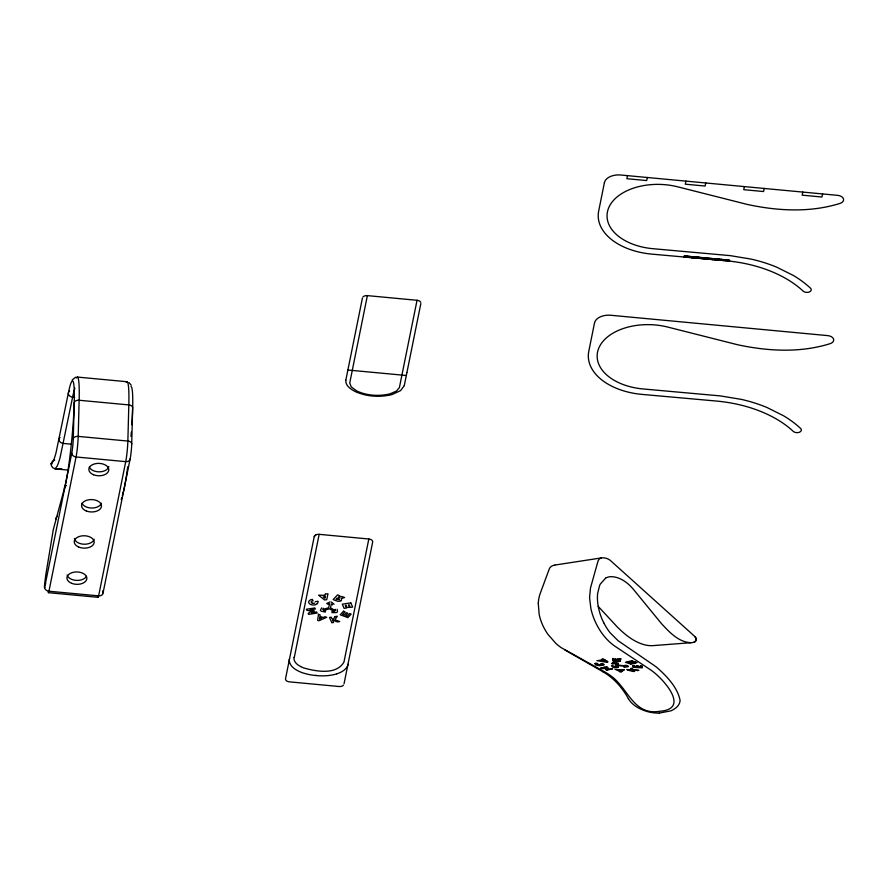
<?xml version="1.0" encoding="UTF-8"?>
<svg xmlns="http://www.w3.org/2000/svg" width="888" height="888" viewBox="0 0 888 888"><rect width="100%" height="100%" fill="white"/><g stroke="black" fill="none" stroke-linecap="round" stroke-linejoin="round"><path stroke-width="1.33" d="M696.203 639.66L696.025 638.372M44.6 587.601L71.773 453.113A10.301 0.877 -84.6 0 0 73.271 438.705L74.215 402.553A4.418 2.742 1.5 0 1 79.143 400.255L128.816 404.917A4.418 2.742 1.5 0 1 132.645 408.036L131.702 444.178A10.301 0.877 -84.6 0 1 130.203 458.585L103.086 592.829A4.418 3.441 11.4 0 1 98.624 595.87A6.904 0.588 -84.6 0 1 97.913 596.392M538.272 603.252L539.138 614.163A117.038 72.694 1.5 0 0 547.907 634.321L555.71 643.234A62.06 38.55 1.5 0 0 561.238 647.685L605.25 672.183A62.937 39.094 1.5 0 1 610.422 675.535C627.827 687.312 633.211 715.839 659.629 711.277C690.22 709.19 664.224 679.997 652.547 671.284A61.361 38.117 1.5 0 0 650.149 669.596L615.273 646.464C606.293 640.381 599.655 631.324 595.193 621.533A153.746 95.504 1.5 0 1 590.864 608.48L589.565 597.613L590.487 588L598.057 560.927L599.4 558.818L601.365 557.919A6.693 4.163 1.5 0 1 602.197 557.819A8.092 5.028 1.5 0 1 607.991 559.007L608.868 559.429A15.163 9.424 1.5 0 1 610.922 560.961L694.904 636.574A2.498 1.554 1.5 0 1 695.315 637.562M102.964 590.553L102.842 593.062M44.578 584.648L44.411 587.579M345.821 380.231C345.221 385.203 350.005 388.644 353.824 390.798A31.491 19.558 1.5 0 0 357.442 392.529M640.559 667.221L640.337 665.834L642.102 665.933L642.39 667.832L633.344 667.321L632.966 665.401L634.731 665.5L634.998 666.91L636.929 667.021L636.707 665.778L638.472 665.878L638.683 667.121L640.559 667.221L640.625 665.845M633.066 669.608L631.701 669.53L631.557 670.34L637.34 670.229M636.929 667.021L637.029 665.789M635.331 662.981L637.051 662.57L631.579 660.805L625.452 662.326L630.857 664.046L632.545 663.636L629.215 662.57L629.392 661.627L635.331 662.981L635.497 662.071M633.344 667.321L633.299 665.423M631.279 668.453L631.512 669.896L626.773 669.508C627.627 670.507 636.885 672.26 631.557 670.34M603.951 664.912L599.855 665.678M631.945 661.893L632.123 660.983M627.217 661.893L632.645 663.38L632.811 662.481M630.857 664.046L631.024 663.147M629.714 662.448L629.892 661.505M615.906 662.748L618.892 665.201L625.607 665.945L625.763 665.156L628.493 666.344M625.463 665.933L618.847 665.711L615.639 667.055L615.817 666.178L618.581 665.012M621.067 671.905L624.386 669.707L621.678 670.118L614.929 669.186L620.978 671.905L623.398 669.652M618.925 669.974L620.157 671.162L621.156 670.096M285.625 678.232L289.555 658.774M289.588 658.596L314.23 536.63L315.895 534.831M345.843 380.131L348.451 367.199M348.507 366.955L362.415 298.091M294.294 657.42L319.158 534.332L368.82 538.994A4.418 2.742 1.5 0 1 372.66 542.113L348.018 664.08M367.377 295.626L349.739 382.961L351.193 386.835L356.31 390.676A27.384 17.005 1.5 0 0 359.44 392.108A32.934 20.457 1.5 0 0 386.402 394.572A27.384 17.005 1.5 0 0 390.01 393.839L396.459 391.075L399.389 387.623L417.038 300.288L367.377 295.626A4.418 2.742 1.5 0 0 362.959 296.958M315.995 675.224L315.939 675.546A39.083 24.276 1.5 0 0 329.515 675.435L329.781 675.368A31.913 19.825 1.5 0 0 332.656 674.902A27.894 17.327 1.5 0 0 336.774 673.848M368.82 538.994L343.956 662.082C336.297 675.302 316.15 671.439 303.718 667.943A24.209 15.041 1.5 0 1 300.588 666.544M344.056 683.705L347.985 664.257M404.273 385.614L406.882 372.683M406.937 372.438L420.845 303.574M627.505 175.635L626.884 178.71L646.686 180.564L647.308 177.489M685.936 181.119L685.314 184.193L705.116 186.047L705.738 182.972M683.949 256.998L684.16 255.933L694.016 256.854M684.37 257.032L684.593 255.977M685.014 257.098L685.225 256.033M685.392 257.132L685.603 256.066M686.302 257.209L686.513 256.155M686.624 257.243L686.846 256.188M686.924 257.265L687.145 256.21M687.501 257.32L687.712 256.266M687.678 257.331L687.889 256.277L687.712 257.331M687.978 257.353L688.189 256.31M688.877 257.442L689.088 256.399M689.365 257.487L689.743 256.454M689.676 257.509L689.887 256.466M690.043 257.542L690.254 256.499M691.452 257.675L691.663 256.632M691.586 257.687L691.852 256.654M692.118 257.731L692.329 256.699M692.285 257.742L692.496 256.71M692.673 256.732L692.474 257.764L692.751 256.732M693.539 257.853L693.75 256.832M694.028 257.897L694.238 256.876M694.383 257.931L694.605 256.91M695.004 257.986L695.26 256.976L729.614 260.195L729.437 261.105M695.16 257.997L695.371 256.987M696.347 258.108L696.592 257.098M696.458 258.119L696.669 257.109M696.614 258.131L696.825 257.12M697.158 258.186L697.435 257.176M697.413 258.208L697.624 257.198M697.546 258.219L697.746 257.209M697.979 258.253L698.19 257.243M698.401 258.297L698.634 257.287M698.701 258.319L698.9 257.309M699.455 258.386L699.666 257.387M699.633 258.397L699.866 257.409M699.899 258.43L700.11 257.431M700.954 258.519L701.154 257.531M701.409 258.563L701.62 257.564M702.13 258.63L702.33 257.631M702.353 258.641L702.552 257.653M619.669 671.828L619.835 671.028L616.76 669.286M703.063 258.708L703.263 257.72M703.729 258.763L704.006 257.798M704.084 258.797L704.284 257.82M704.739 258.863L704.939 257.886M706.004 258.974L706.204 257.997L706.049 258.974M706.504 259.019L706.748 258.053M707.237 259.085L707.481 258.119M707.592 259.118L707.836 258.153M708.446 259.185L708.635 258.23M709.39 259.274L709.579 258.319M709.656 259.296L709.9 258.341M710.034 259.329L710.256 258.375M711.41 258.486L711.177 259.429L711.466 258.497M711.477 259.463L711.776 258.519M711.632 259.474L711.976 258.541M711.799 259.496L712.154 258.563M711.987 259.507L712.32 258.575L712.154 259.518M712.343 259.54L712.698 258.608L712.542 259.562M712.809 259.585L712.997 258.641M712.92 259.596L713.108 258.652M713.453 258.674L713.264 259.618L713.619 258.697M714.185 259.707L714.374 258.763M714.718 258.797L714.529 259.74L714.785 258.808M715.251 259.796L715.439 258.863M715.517 259.829L715.706 258.896M715.906 259.862L716.094 258.93M716.239 259.884L716.427 258.963M717.992 260.04L718.17 259.118M718.137 260.062L718.425 259.152M718.703 260.106L718.892 259.185M718.892 260.129L719.069 259.207M719.102 260.14L719.291 259.229M719.591 260.184L719.78 259.274M720.656 260.284L720.845 259.374M720.812 260.295L721 259.385M720.989 260.317L721.167 259.407M721.345 260.339L721.522 259.44M721.544 260.362L721.722 259.451M722.388 260.439L722.577 259.54M722.821 260.473L723.043 259.585M723.52 260.539L723.698 259.64M723.676 260.55L723.853 259.651M724.197 260.606L724.386 259.707M725.019 260.672L725.196 259.784M725.563 260.717L725.74 259.829M726.351 260.795L726.528 259.907M727.261 260.883L727.45 259.995M727.672 260.917L727.849 260.029M728.204 260.972L728.382 260.084M728.759 261.028L728.937 260.129M744.366 186.602L743.744 189.677L763.547 191.531L764.168 188.456M802.785 192.086L802.164 195.16L821.977 197.014L822.599 193.939M44.655 587.368L44.666 587.345A4.418 3.441 11.4 0 0 48.951 591.219L98.624 595.87L125.73 461.638A14.73 1.243 -84.6 0 0 127.861 441.059L128.816 404.917A60.861 5.15 -84.6 0 0 126.196 382.217M619.358 658.852L619.169 659.773L621.178 658.952L616.272 659.44L612.542 658.474L613.319 661.149L619.114 661.405A5.106 3.175 1.5 0 0 619.735 661.349M618.314 667.11L613.997 667.576M613.386 666.067L613.997 666.677L617.238 665.323L617.426 664.424L614.341 662.492M618.803 659.595L617.915 660.783A4.817 2.997 1.5 0 1 617.26 660.772L615.44 660.672L615.451 659.029M613.442 663.924L614.307 662.481L618.481 663.181M613.319 661.149L613.053 658.496M611.632 665.889L612.842 667.31M607.059 670.14L607.858 669.164L612.698 668.775L607.059 670.14L605.838 669.763L606.426 668.054M606.548 662.226L607.991 661.86L603.296 658.952L601.442 659.451L602.419 660.028L596.903 660.65L606.548 662.226L606.97 661.227M602.63 659.129L602.441 660.95L605.205 661.416L605.427 660.45L604.051 659.606L602.663 659.973M608.114 668.142L607.847 669.197L608.213 668.176L604.029 668.042L604.217 667.243M604.029 668.042L607.492 667.188L606.127 666.766L600.51 668.153L601.742 668.531L601.909 667.809M602.441 660.95L603.818 660.583L604.051 659.606M601.42 664.568L601.631 663.658M404.251 385.714L400.577 390.62L392.363 394.416A31.491 19.558 1.5 0 1 388.189 395.404M597.247 664.113L597.391 663.491M65.235 486.335L64.535 487.69A4.418 4.007 12.4 0 0 64.413 488.433L53.302 529.57L45.743 575.18A78.899 6.682 -84.6 0 0 44.6 584.515M121.223 499.667L121.767 497.757M122.311 495.837L122.844 493.917A56.432 4.773 -84.6 0 0 127.728 466.777M320.346 610.389L321.7 607.858M323.454 608.236L322.788 609.479L328.671 607.725L329.492 603.651L327.816 604.428M72.172 379.997L75.547 377.222M339.316 599.622L336.053 599.222L337.185 598.001L338.728 598.579A1.332 0.833 1.5 0 1 339.482 599.644M594.827 663.614L596.159 663.114L597.868 663.78M613.641 663.003L614.285 662.481M611.643 663.625L612.986 662.537M605.572 578.155L600.321 584.06A46.953 29.16 1.5 0 0 599.578 585.647L597.624 593.561A118.193 73.415 1.5 0 0 598.468 607.503A141.103 87.646 1.5 0 0 600.732 615.784A134.943 83.827 1.5 0 0 603.751 622.777M74.881 388.2A52.026 4.407 -84.6 0 0 72.616 397.114L60.218 457.043A117.338 9.934 -84.6 0 1 57.187 466.034L55.123 468.875L68.709 470.152M326.684 603.518L330.114 601.909M55.123 468.764L55.156 468.742A4.418 4.396 66.2 0 1 54.723 460.017M341.236 598.49L344.611 597.524L341.902 596.514L339.161 597.313L338.561 597.091L339.827 595.748L337.54 594.893L333.144 599.589L336.685 600.899A3.385 2.098 1.5 0 0 341.436 600.488M632.067 660.961L631.412 662.026L634.354 662.97L632.645 663.38M633.422 671.594L634.62 671.317L633.533 670.962M637.251 670.695L638.883 670.329L633.311 669.996L632.223 668.231L630.691 668.586L631.512 669.896M51.116 463.913L53.125 461.327A112.92 9.557 -84.6 0 0 56.044 452.68L68.321 393.262A56.432 4.773 -84.6 0 1 74.037 407.936A56.432 4.773 -84.6 0 1 64.424 488.422A4.429 4.007 15.6 0 1 66.178 485.492M331.912 611.566L334.265 611.488L329.426 608.78L323.609 610.511L325.63 610.955M555.056 565.034L601.365 557.919M623.642 666.666L627.561 665.933M624.786 667.165L628.304 666.688M52.081 463.769L51.104 463.936M652.902 645.632L691.097 642.701M632.445 670.618L634.31 670.507M652.203 645.676L652.014 645.676A14.164 8.802 1.5 0 1 651.026 645.698L650.926 645.687A18.193 11.3 1.5 0 1 643.833 644.588C633.477 641.624 624.863 634.509 617.349 627.039L598.19 606.371M61.705 468.642L55.256 468.886M325.352 612.065L320.934 611.122M336.596 612.565L331.923 612.653M659.273 713.075L670.64 710.911A21.645 13.442 1.5 0 0 672.582 710.034L672.926 709.867A20.457 12.71 1.5 0 0 673.914 709.279L676.179 707.658A21.467 13.331 1.5 0 0 680.086 700.499C677.788 687.701 666.588 675.846 656.532 667.188A70.518 43.801 1.5 0 0 653.834 665.234L618.159 640.759L610.145 632.8A95.338 59.219 1.5 0 1 608.258 630.269A113.742 70.651 1.5 0 1 603.773 622.777M601.209 664.801L602.275 664.735A4.984 3.097 1.5 0 0 602.863 664.646A2.553 1.587 1.5 0 0 603.485 664.49M614.185 666.71L615.706 666.71M615.639 667.055L617.704 667.043A2.076 1.288 1.5 0 1 618.081 667.066M602.453 667.676L604.118 667.676M601.742 668.531L606.315 668.531M618.825 670.418L621.067 670.54M617.105 659.085L617.315 659.107A4.318 2.675 1.5 0 1 617.915 659.162L618.803 659.529M615.251 659.984L617.105 660.084M620.312 671.051L621.223 671.106M613.53 660.184L615.329 660.284M633.499 666.455L634.92 666.533M636.996 666.655L638.627 666.755M640.614 666.866L642.257 666.955M48.474 592.673L98.135 597.335M347.885 370.019L406.316 375.491M77.334 377.067L127.006 381.729M74.681 397.313L72.616 397.114A4.418 3.419 11.3 0 1 68.62 394.605A4.418 3.419 11.3 0 1 69.664 390.953M71.606 444.211L63.326 443.434A4.418 3.419 11.3 0 1 59.418 441.103A4.418 3.419 11.3 0 1 60.073 437.507M601.198 660.35L602.519 660.572M605.294 661.027L606.759 661.271M615.795 663.292L617.893 663.636A2.042 1.276 1.5 0 0 618.27 663.68M596.669 664.224L599.567 664.901A4.873 3.03 1.5 0 0 600.177 664.912A2.375 1.476 1.5 0 0 600.699 664.879M602.197 663.547L600.421 663.935M606.149 668.975L607.248 669.308M630.624 669.841L631.59 670.14M624.275 665.367L625.607 665.945M564.701 649.861L602.874 671.728M602.963 671.772C613.786 678.021 622.344 687.712 628.327 698.601M603.818 660.583L605.205 661.416M614.108 663.392L617.238 665.323M129.049 382.584L131.258 385.27M331.402 602.031L334.066 604.206M332.623 604.883L331.313 603.818L330.503 607.869L335.464 610.644L335.32 609.323M612.398 665.8L613.031 666.444M695.659 637.529L696.003 638.283M317.76 601.343L315.24 601.653M695.826 638.394L695.737 638.161A4.396 2.731 1.5 0 0 695.548 637.817M696.048 638.45L695.959 638.96A4.928 3.064 1.5 0 1 695.959 639.327M695.548 639.948L695.559 640.004A3.541 2.198 1.5 0 1 693.306 642.435A10.956 6.804 1.5 0 1 691.253 642.69C678.743 642.457 669.397 632.134 661.471 623.631L633.799 589.81C628.626 583.56 621.744 577.933 613.464 576.823A10.601 6.582 1.5 0 0 609.235 576.834A6.294 3.907 1.5 0 0 608.746 576.923A8.403 5.217 1.5 0 0 605.605 578.177M337.151 609.268L337.451 611.965M76.235 378.011A60.861 5.15 -84.6 0 1 79.143 400.255L78.2 436.397A14.73 1.243 -84.6 0 1 76.068 456.976L48.951 591.219A6.904 0.588 -84.6 0 1 48.241 591.741M73.271 438.694A4.418 2.742 1.5 0 1 78.2 436.397L127.861 441.059A4.418 2.742 1.5 0 1 131.702 444.178M130.203 458.585A4.418 3.441 11.4 0 1 125.73 461.638L76.068 456.976A4.418 3.441 11.4 0 1 71.773 453.113M55.778 519.114A4.418 3.963 15.2 0 1 57.287 516.361M130.98 386.546A56.432 4.773 -84.6 0 1 131.857 424.742M131.346 432.001A56.432 4.773 -84.6 0 1 130.991 436.463M44.977 584.082A4.418 1.221 6.8 0 1 45.776 583.838M64.591 487.512A4.418 3.996 15.8 0 1 65.834 485.747M108.836 466.577A9.979 6.205 1.5 0 1 99.567 471.85A9.979 6.205 1.5 0 1 89.266 467.044M101.398 503.263A9.979 6.205 1.5 0 1 91.908 508.047A9.979 6.205 1.5 0 1 81.985 503.296M94.139 539.26A9.979 6.205 1.5 0 1 83.938 544.222A9.979 6.205 1.5 0 1 74.381 538.494M86.48 576.323A9.979 6.205 1.5 0 1 76.19 580.397A9.979 6.205 1.5 0 1 67.144 575.035M624.453 667.177A1.931 1.199 1.5 0 1 624.098 667.154M612.232 665.8A2.076 1.288 1.5 0 1 612.598 665.811M612.631 664.024A1.709 1.066 1.5 0 1 612.265 663.991M612.831 663.114A1.998 1.243 1.5 0 1 612.454 663.07M599.811 665.512A7.148 4.44 1.5 0 1 595.249 664.712M602.164 663.614A3.186 1.976 1.5 0 1 603.951 664.413M595.526 663.747A2.32 1.443 1.5 0 1 595.16 663.48M619.469 659.939A2.009 1.254 1.5 0 1 620.19 660.084M620.412 661.205A1.432 0.888 1.5 0 1 619.746 661.271M620.446 660.295A2.997 1.865 1.5 0 1 619.935 660.395A5.028 3.119 1.5 0 1 619.302 660.439L618.714 660.45A2.22 1.376 1.5 0 0 617.127 660.173M538.317 603.252A82.995 51.548 1.5 0 1 540.126 593.706L549.406 568.586A10.201 6.338 1.5 0 1 552.092 565.945A7.426 4.607 1.5 0 1 554.856 565.068M694.938 636.618A6.016 3.741 1.5 0 1 695.482 637.24M693.373 642.39A4.029 2.498 1.5 0 0 695.348 641.458A4.729 2.942 1.5 0 0 696.014 640.525A6.505 4.04 1.5 0 0 696.192 639.793M628.371 698.59A34.632 21.512 1.5 0 0 644.888 710.789A27.695 17.205 1.5 0 0 659.229 713.131M417.038 300.288A4.418 2.742 1.5 0 1 420.768 302.386M388.156 395.349A36.275 22.533 1.5 0 1 357.498 392.474M347.896 665.234A21.423 13.309 1.5 0 1 336.752 673.826M289.288 659.129A21.434 13.309 1.5 0 0 297.058 670.329A27.894 17.327 1.5 0 0 300.632 672.072A31.924 19.825 1.5 0 0 302.675 672.827L302.919 672.915A39.083 24.276 1.5 0 0 315.706 675.513M343.445 685.181A4.418 2.742 1.5 0 1 339.027 686.513L289.355 681.851A4.418 2.742 1.5 0 1 285.525 678.732M314.23 536.63A4.418 2.742 1.5 0 1 319.158 534.332M341.436 600.077A3.041 1.887 1.5 0 1 341.192 600.366M341.447 598.667A3.041 1.887 1.5 0 1 341.647 599.211M317.127 603.785A4.607 2.864 1.5 0 1 309.457 603.74A4.607 2.864 1.5 0 1 312.332 599.367L313.076 600.821A3.03 1.876 1.5 0 0 311.455 601.42M317.837 601.331A4.895 3.041 1.5 0 1 317.305 603.574M314.729 603.119A1.931 1.199 1.5 0 1 312.421 603.152M312.376 603.152A1.931 1.199 1.5 0 1 311.322 601.676M300.644 666.488A16.384 10.179 1.5 0 1 293.972 657.398M122.844 493.883L122.844 493.917A4.418 3.985 18.9 0 0 122.81 493.273A4.429 4.007 15.8 0 1 122.844 493.883M318.492 614.296L317.638 620.324L318.87 620.779L326.74 617.315L325.041 616.694L323.199 617.515L319.935 616.328L320.146 614.907L318.492 614.296M319.758 617.471L319.514 619.169L321.722 618.181L319.758 617.471M325.297 594.15L325.075 595.326L318.581 595.193L324.608 599.988L326.729 599.655L327.994 593.728L325.297 594.15M325.297 596.581L324.964 598.29L323.254 596.903L325.297 596.581M604.406 182.684L598.679 211.033A60.861 37.807 1.5 0 0 651.914 254.135L726.106 260.772A108.503 67.399 1.5 0 1 803.174 291.131A4.418 2.742 1.5 0 0 809.312 291.963A4.418 2.742 1.5 0 0 810.489 288.178A117.338 72.883 1.5 0 0 793.384 275.48L776.7 267.166A117.327 72.872 1.5 0 0 751.359 259.152L730.325 255.644L652.946 248.696A52.026 32.312 1.5 0 1 608.546 208.169A52.026 32.312 1.5 0 1 677.6 186.802L747.419 204.462C777.688 211 809.978 212.787 839.87 203.452A6.904 4.285 1.5 0 0 843.5 198.945A6.904 4.285 1.5 0 0 837.551 195.338L620.834 175.014A14.73 9.146 1.5 0 0 604.406 182.684M594.516 322.943L588.788 351.293A60.861 37.807 1.5 0 0 642.024 394.394L716.216 401.032A108.503 67.399 1.5 0 1 793.284 431.39A4.418 2.742 1.5 0 0 799.422 432.223A4.418 2.742 1.5 0 0 800.599 428.438A117.338 72.883 1.5 0 0 783.494 415.739L766.81 407.426A117.327 72.872 1.5 0 0 741.469 399.411L720.434 395.915L643.056 388.955A52.026 32.312 1.5 0 1 598.656 348.429A52.026 32.312 1.5 0 1 667.709 327.062L737.517 344.722C767.798 351.26 800.088 353.047 829.98 343.712A6.904 4.285 1.5 0 0 833.599 339.205A6.904 4.285 1.5 0 0 827.66 335.609L610.944 315.273A14.719 9.146 1.5 0 0 594.516 322.943M701.42 257.553L701.22 258.541L701.442 257.553M716.783 258.996L716.594 259.918L716.849 258.996M335.153 616.572L333.344 619.18L331.857 618.625L331.213 617.182L329.492 617.449L331.846 622.777L333.566 622.51L332.478 620.046L337.351 621.922L339.671 621.556L334.887 619.757L337.329 616.228L335.153 616.572M343.523 611.221L340.204 614.785L347.885 617.626L351.171 614.096L349.683 613.553L347.286 616.128L345.698 615.539L347.852 613.231L346.364 612.687L344.222 614.984L342.579 614.385L345.01 611.777L343.523 611.221M313.986 610.977L311.433 612.798L316.672 611.987L317.138 613.064L308.624 614.385L308.203 613.43L311.333 611.233L306.793 610.223L306.371 609.257L314.896 607.947L315.362 609.013L310.134 609.823L313.986 610.977M350.793 602.874L342.28 604.195L344.122 608.347L346.475 607.98L345.343 605.416L346.031 605.305L347.03 607.57L349.395 607.203L348.396 604.939L349.139 604.828L350.294 607.425L352.647 607.059L350.793 602.874M93.54 474.747A9.979 6.205 1.5 0 0 108.802 469.952A9.979 6.205 1.5 0 0 94.139 464.024A9.979 6.205 1.5 0 0 93.54 474.747M86.314 510.977A9.979 6.205 1.5 0 0 101.498 506.082A9.979 6.205 1.5 0 0 86.747 500.244A9.979 6.205 1.5 0 0 86.314 510.977M78.544 546.964A9.979 6.205 1.5 0 0 94.161 542.612A9.979 6.205 1.5 0 0 79.92 536.285A9.979 6.205 1.5 0 0 78.544 546.964M71.695 583.349A9.979 6.205 1.5 0 0 86.88 578.465A9.979 6.205 1.5 0 0 72.128 572.616A9.979 6.205 1.5 0 0 71.695 583.349"/></g></svg>
